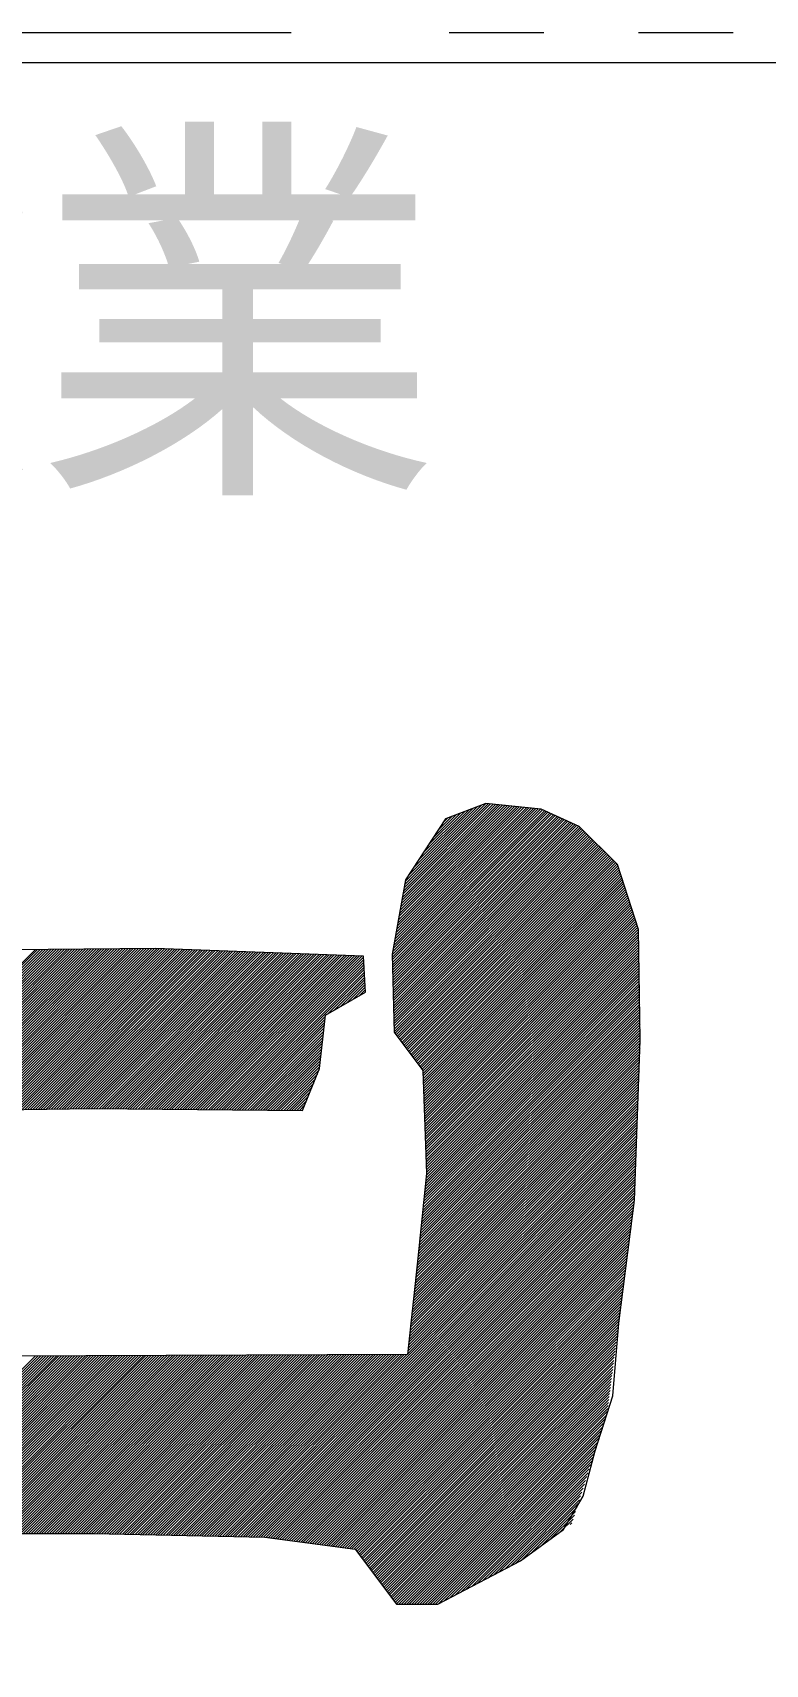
# Model space of a CAD drawing. Units: millimetres at full size. Extents: x -22551 to 92397, y -19340 to 14894.
# Drawn here: x 79403 to 79728, y -18959 to -18235 of the extents above; entities that cross this region are included whole.
import ezdxf
from ezdxf.enums import TextEntityAlignment as Align

# ---------------------------------------------------------------- set-up
doc = ezdxf.new("R2010")
doc.units = ezdxf.units.MM
doc.header["$LTSCALE"] = 70
doc.linetypes.add('DOUBLE_CHAIN1', pattern=[8.8, 5, -1, 0.6, -0.6, 0.6, -1])
doc.layers.add('2-0_通芯', color=7, linetype='Continuous', lineweight=15)
doc.layers.add('8-0_9-1', color=7, linetype='Continuous', lineweight=15)
doc.styles.add('ＭＳ 明朝', font='')
doc.styles.get('ＭＳ 明朝').set_extended_font_data('MS Mincho')

msp = doc.modelspace()

# ---------------------------------------------------------------- linework, layer by layer
at = {"layer": '2-0_通芯', "linetype": 'DOUBLE_CHAIN1'}
msp.add_line((75471.52, -18235.23), (92121.52, -18235.23), dxfattribs=at)
at = {"layer": '8-0_9-1'}
for p, q in [((44756.56, -18248.46), (92312.86, -18248.46)), ((79562.98, -18640.27), (79623.88, -18579.37)), ((79563.24, -18638.85), (79622.83, -18579.26)), ((79563.49, -18637.43), (79621.77, -18579.15)), ((79563.75, -18636.01), (79620.72, -18579.04)), ((79564, -18634.59), (79619.66, -18578.93)), ((79564.26, -18633.17), (79618.61, -18578.82)), ((79564.51, -18631.75), (79617.55, -18578.71)), ((79564.76, -18630.33), (79616.5, -18578.6)), ((79565.02, -18628.91), (79615.44, -18578.49)), ((79565.27, -18627.5), (79614.39, -18578.38)), ((79565.53, -18626.08), (79613.33, -18578.27)), ((79565.78, -18624.66), (79612.28, -18578.16)), ((79566.04, -18623.24), (79611.22, -18578.05)), ((79566.29, -18621.82), (79610.17, -18577.95)), ((79566.55, -18620.4), (79609.11, -18577.84)), ((79566.8, -18618.98), (79608.06, -18577.73)), ((79567.06, -18617.56), (79607, -18577.62)), ((79567.31, -18616.14), (79605.95, -18577.51)), ((79567.57, -18614.73), (79604.89, -18577.4)), ((79567.82, -18613.31), (79603.84, -18577.29)), ((79568.08, -18611.89), (79602.02, -18577.94)), ((79569.25, -18609.55), (79600.14, -18578.66)), ((79562.29, -18644.44), (79627.05, -18579.69)), ((79562.32, -18645.58), (79628.1, -18579.8)), ((79562.35, -18646.72), (79628.95, -18580.12)), ((79562.38, -18647.85), (79629.75, -18580.48)), ((79562.41, -18648.99), (79630.56, -18580.84)), ((79562.43, -18650.13), (79631.36, -18581.2)), ((79562.46, -18651.26), (79632.16, -18581.56)), ((79562.47, -18643.1), (79625.99, -18579.58)), ((79562.49, -18652.4), (79632.97, -18581.92)), ((79562.52, -18653.54), (79633.77, -18582.28)), ((79562.54, -18654.67), (79634.57, -18582.65)), ((79562.57, -18655.81), (79635.37, -18583.01)), ((79562.6, -18656.95), (79636.18, -18583.37)), ((79562.63, -18658.08), (79636.98, -18583.73)), ((79562.66, -18659.22), (79637.78, -18584.09)), ((79562.68, -18660.35), (79638.59, -18584.45)), ((79562.71, -18661.49), (79639.39, -18584.81)), ((79562.73, -18641.68), (79624.94, -18579.47)), ((79562.74, -18662.63), (79640.19, -18585.18)), ((79562.77, -18663.76), (79640.99, -18585.54)), ((79562.79, -18664.9), (79641.8, -18585.9)), ((79562.82, -18666.04), (79642.6, -18586.26)), ((79562.85, -18667.17), (79643.4, -18586.62)), ((79571.47, -18606.16), (79598.26, -18579.38)), ((79573.69, -18602.78), (79596.38, -18580.09)), ((79575.92, -18599.39), (79594.5, -18580.81)), ((79578.14, -18596), (79592.62, -18581.52)), ((79580.36, -18592.62), (79590.74, -18582.24)), ((79582.58, -18589.23), (79588.86, -18582.96)), ((79584.81, -18585.84), (79586.98, -18583.67)), ((79562.88, -18668.31), (79644.21, -18586.98)), ((79562.9, -18669.45), (79645.01, -18587.34)), ((79562.93, -18670.58), (79645.65, -18587.87)), ((79562.96, -18671.72), (79646.23, -18588.45)), ((79562.99, -18672.86), (79646.81, -18589.03)), ((79563.02, -18673.99), (79647.39, -18589.61)), ((79563.04, -18675.13), (79647.98, -18590.2)), ((79563.07, -18676.27), (79648.56, -18590.78)), ((79563.1, -18677.4), (79649.14, -18591.36)), ((79563.13, -18678.54), (79649.72, -18591.94)), ((79563.5, -18679.32), (79650.31, -18592.52)), ((79564, -18679.99), (79650.89, -18593.11)), ((79564.5, -18680.66), (79651.47, -18593.69)), ((79565, -18681.32), (79652.05, -18594.27)), ((79565.5, -18681.99), (79652.63, -18594.85)), ((79566, -18682.65), (79653.22, -18595.43)), ((79566.5, -18683.32), (79653.8, -18596.02)), ((79567, -18683.98), (79654.38, -18596.6)), ((79567.5, -18684.65), (79654.96, -18597.18)), ((79567.99, -18685.31), (79655.54, -18597.76)), ((79568.49, -18685.98), (79656.13, -18598.35)), ((79568.99, -18686.64), (79656.71, -18598.93)), ((79569.49, -18687.31), (79657.29, -18599.51)), ((79569.99, -18687.97), (79657.87, -18600.09)), ((79570.49, -18688.64), (79658.45, -18600.67)), ((79570.99, -18689.3), (79659.04, -18601.26)), ((79571.49, -18689.97), (79659.62, -18601.84)), ((79571.99, -18690.63), (79660.2, -18602.42)), ((79572.49, -18691.3), (79660.78, -18603)), ((79572.98, -18691.96), (79661.36, -18603.58)), ((79573.48, -18692.63), (79661.95, -18604.17)), ((79573.98, -18693.3), (79662.33, -18604.95)), ((79574.48, -18693.96), (79662.62, -18605.82)), ((79574.98, -18694.63), (79662.9, -18606.7)), ((79575.48, -18695.29), (79663.19, -18607.58)), ((79575.84, -18696.09), (79663.47, -18608.46)), ((79575.88, -18697.22), (79663.75, -18609.34)), ((79575.92, -18698.34), (79664.04, -18610.22)), ((79575.96, -18699.46), (79664.32, -18611.1)), ((79576.01, -18700.58), (79664.61, -18611.98)), ((79576.05, -18701.71), (79664.89, -18612.86)), ((79576.09, -18702.83), (79665.18, -18613.74)), ((79576.13, -18703.95), (79665.46, -18614.62)), ((79576.17, -18705.07), (79665.75, -18615.5)), ((79576.21, -18706.2), (79666.03, -18616.38)), ((79576.26, -18707.32), (79666.32, -18617.26)), ((79576.3, -18708.44), (79666.6, -18618.14)), ((79576.34, -18709.57), (79666.88, -18619.02)), ((79576.38, -18710.69), (79667.17, -18619.9)), ((79576.42, -18711.81), (79667.45, -18620.78)), ((79576.46, -18712.93), (79667.74, -18621.66)), ((79576.5, -18714.06), (79668.02, -18622.54)), ((79576.55, -18715.18), (79668.31, -18623.42)), ((79576.59, -18716.3), (79668.59, -18624.3)), ((79576.63, -18717.42), (79668.88, -18625.18)), ((79576.67, -18718.55), (79669.16, -18626.06)), ((79576.71, -18719.67), (79669.45, -18626.93)), ((79576.75, -18720.79), (79669.73, -18627.81)), ((79576.8, -18721.91), (79670.02, -18628.69)), ((79576.84, -18723.04), (79670.3, -18629.57)), ((79576.88, -18724.16), (79670.58, -18630.45)), ((79576.92, -18725.28), (79670.87, -18631.33)), ((79576.96, -18726.4), (79671.15, -18632.21)), ((79577, -18727.53), (79671.44, -18633.09)), ((79577.05, -18728.65), (79671.47, -18634.22)), ((79577.09, -18729.77), (79671.49, -18635.37)), ((79577.13, -18730.89), (79671.51, -18636.51)), ((79262.35, -18816.33), (79436.87, -18641.81)), ((79262.37, -18815.15), (79435.69, -18641.83)), ((79262.39, -18813.97), (79434.51, -18641.84)), ((79262.4, -18812.78), (79433.34, -18641.85)), ((79262.42, -18811.6), (79432.16, -18641.86)), ((79262.44, -18810.42), (79430.98, -18641.88)), ((79262.46, -18809.24), (79429.81, -18641.89)), ((79262.48, -18808.05), (79428.63, -18641.9)), ((79262.49, -18806.87), (79427.45, -18641.91)), ((79262.51, -18805.69), (79426.28, -18641.93)), ((79262.53, -18804.51), (79425.1, -18641.94)), ((79262.55, -18803.32), (79423.92, -18641.95)), ((79262.57, -18802.14), (79422.74, -18641.96)), ((79262.58, -18800.96), (79421.57, -18641.98)), ((79262.6, -18799.78), (79420.39, -18641.99)), ((79262.62, -18798.6), (79419.21, -18642)), ((79262.64, -18797.41), (79418.04, -18642.01)), ((79262.66, -18796.23), (79416.86, -18642.03)), ((79262.68, -18795.05), (79415.68, -18642.04)), ((79262.69, -18793.87), (79414.51, -18642.05)), ((79262.71, -18792.68), (79413.33, -18642.06)), ((79262.73, -18791.5), (79412.15, -18642.08)), ((79262.75, -18790.32), (79410.98, -18642.09)), ((79262.77, -18789.14), (79409.8, -18642.1)), ((79262.78, -18787.96), (79408.62, -18642.11)), ((79262.8, -18786.77), (79407.45, -18642.13)), ((79262.82, -18785.59), (79406.27, -18642.14)), ((79262.84, -18784.41), (79405.09, -18642.15)), ((79262.86, -18783.23), (79403.92, -18642.16)), ((79360.5, -18719.35), (79438.04, -18641.8)), ((79364.77, -18716.24), (79439.22, -18641.79)), ((79368.65, -18713.52), (79440.4, -18641.78)), ((79369.83, -18713.51), (79441.57, -18641.76)), ((79371.01, -18713.49), (79442.75, -18641.75)), ((79372.19, -18713.47), (79443.93, -18641.74)), ((79373.37, -18713.46), (79445.1, -18641.73)), ((79374.55, -18713.44), (79446.28, -18641.71)), ((79375.73, -18713.43), (79447.46, -18641.7)), ((79376.91, -18713.41), (79448.63, -18641.69)), ((79378.09, -18713.39), (79449.81, -18641.68)), ((79379.27, -18713.38), (79450.99, -18641.66)), ((79380.45, -18713.36), (79452.16, -18641.65)), ((79381.63, -18713.34), (79453.34, -18641.64)), ((79382.81, -18713.33), (79454.52, -18641.63)), ((79384, -18713.31), (79455.69, -18641.61)), ((79385.18, -18713.29), (79456.87, -18641.6)), ((79386.36, -18713.28), (79458.01, -18641.62)), ((79387.54, -18713.26), (79459.14, -18641.66)), ((79388.72, -18713.25), (79460.26, -18641.7)), ((79389.9, -18713.23), (79461.38, -18641.74)), ((79391.08, -18713.21), (79462.51, -18641.79)), ((79392.26, -18713.2), (79463.63, -18641.83)), ((79393.44, -18713.18), (79464.75, -18641.87)), ((79394.62, -18713.16), (79465.88, -18641.91)), ((79395.8, -18713.15), (79467, -18641.95)), ((79396.98, -18713.13), (79468.12, -18641.99)), ((79398.16, -18713.11), (79469.24, -18642.03)), ((79399.34, -18713.1), (79470.37, -18642.07)), ((79400.52, -18713.08), (79471.49, -18642.11)), ((79401.7, -18713.06), (79472.61, -18642.16)), ((79402.88, -18713.05), (79473.74, -18642.2)), ((79404.07, -18713.03), (79474.86, -18642.24)), ((79405.25, -18713.02), (79475.98, -18642.28)), ((79406.43, -18713), (79477.1, -18642.32)), ((79407.61, -18712.98), (79478.23, -18642.36)), ((79408.79, -18712.97), (79479.35, -18642.4)), ((79409.97, -18712.95), (79480.47, -18642.44)), ((79411.15, -18712.93), (79481.6, -18642.49)), ((79412.33, -18712.92), (79482.72, -18642.53)), ((79413.51, -18712.9), (79483.84, -18642.57)), ((79414.69, -18712.88), (79484.97, -18642.61)), ((79415.87, -18712.87), (79486.09, -18642.65)), ((79417.05, -18712.85), (79487.21, -18642.69)), ((79418.23, -18712.84), (79488.33, -18642.73)), ((79419.41, -18712.82), (79489.46, -18642.77)), ((79420.59, -18712.8), (79490.58, -18642.82)), ((79421.77, -18712.79), (79491.7, -18642.86)), ((79422.95, -18712.77), (79492.83, -18642.9)), ((79424.13, -18712.75), (79493.95, -18642.94)), ((79425.32, -18712.74), (79495.07, -18642.98)), ((79426.5, -18712.72), (79496.2, -18643.02)), ((79427.68, -18712.7), (79497.32, -18643.06)), ((79428.86, -18712.69), (79498.44, -18643.1)), ((79430.02, -18712.69), (79499.56, -18643.15)), ((79431.18, -18712.7), (79500.69, -18643.19)), ((79432.33, -18712.71), (79501.81, -18643.23)), ((79433.49, -18712.72), (79502.93, -18643.27)), ((79434.64, -18712.73), (79504.06, -18643.31)), ((79435.79, -18712.74), (79505.18, -18643.35)), ((79436.95, -18712.75), (79506.3, -18643.39)), ((79438.1, -18712.76), (79507.42, -18643.43)), ((79439.25, -18712.77), (79508.55, -18643.48)), ((79440.41, -18712.78), (79509.67, -18643.52)), ((79441.56, -18712.79), (79510.79, -18643.56)), ((79442.71, -18712.8), (79511.92, -18643.6)), ((79443.87, -18712.81), (79513.04, -18643.64)), ((79445.02, -18712.82), (79514.16, -18643.68)), ((79446.18, -18712.83), (79515.29, -18643.72)), ((79447.33, -18712.84), (79516.41, -18643.76)), ((79448.48, -18712.85), (79517.53, -18643.8)), ((79449.64, -18712.86), (79518.65, -18643.85)), ((79450.79, -18712.87), (79519.78, -18643.89)), ((79451.94, -18712.88), (79520.9, -18643.93)), ((79453.1, -18712.89), (79522.02, -18643.97)), ((79454.25, -18712.91), (79523.15, -18644.01)), ((79455.41, -18712.92), (79524.27, -18644.05)), ((79456.56, -18712.93), (79525.39, -18644.09)), ((79457.71, -18712.94), (79526.52, -18644.13)), ((79458.87, -18712.95), (79527.64, -18644.18)), ((79460.02, -18712.96), (79528.76, -18644.22)), ((79461.17, -18712.97), (79529.88, -18644.26)), ((79462.33, -18712.98), (79531.01, -18644.3)), ((79463.48, -18712.99), (79532.13, -18644.34)), ((79464.63, -18713), (79533.25, -18644.38)), ((79465.79, -18713.01), (79534.38, -18644.42)), ((79466.94, -18713.02), (79535.5, -18644.46)), ((79468.1, -18713.03), (79536.62, -18644.51)), ((79577.17, -18732.02), (79671.53, -18637.66)), ((79577.21, -18733.14), (79671.55, -18638.8)), ((79577.25, -18734.26), (79671.57, -18639.95)), ((79577.29, -18735.38), (79671.59, -18641.09)), ((79577.34, -18736.51), (79671.61, -18642.24)), ((79577.38, -18737.63), (79671.63, -18643.38)), ((79577.42, -18738.75), (79671.65, -18644.52)), ((79469.25, -18713.04), (79537.75, -18644.55)), ((79470.4, -18713.05), (79538.87, -18644.59)), ((79471.56, -18713.06), (79539.99, -18644.63)), ((79472.71, -18713.07), (79541.11, -18644.67)), ((79473.86, -18713.08), (79542.24, -18644.71)), ((79475.02, -18713.09), (79543.36, -18644.75)), ((79476.17, -18713.11), (79544.48, -18644.79)), ((79477.33, -18713.12), (79545.61, -18644.83)), ((79478.48, -18713.13), (79546.73, -18644.88)), ((79479.63, -18713.14), (79547.85, -18644.92)), ((79480.79, -18713.15), (79548.97, -18644.96)), ((79481.94, -18713.16), (79549.62, -18645.48)), ((79483.09, -18713.17), (79549.68, -18646.58)), ((79484.25, -18713.18), (79549.74, -18647.69)), ((79485.4, -18713.19), (79549.79, -18648.8)), ((79486.55, -18713.2), (79549.85, -18649.9)), ((79487.71, -18713.21), (79549.91, -18651.01)), ((79577.03, -18746.12), (79671.77, -18651.39)), ((79577.17, -18744.82), (79671.75, -18650.25)), ((79577.3, -18743.53), (79671.73, -18649.1)), ((79577.44, -18742.23), (79671.71, -18647.96)), ((79577.46, -18739.88), (79671.67, -18645.67)), ((79577.5, -18741), (79671.69, -18646.81)), ((79488.86, -18713.22), (79549.97, -18652.11)), ((79490.02, -18713.23), (79550.03, -18653.22)), ((79533.9, -18670.51), (79550.09, -18654.33)), ((79536.62, -18668.96), (79550.14, -18655.43)), ((79539.33, -18667.41), (79550.2, -18656.54)), ((79542.05, -18665.85), (79550.26, -18657.64)), ((79544.77, -18664.3), (79550.32, -18658.75)), ((79576.22, -18753.92), (79671.88, -18658.26)), ((79576.36, -18752.62), (79671.87, -18657.11)), ((79576.49, -18751.32), (79671.85, -18655.97)), ((79576.63, -18750.02), (79671.83, -18654.82)), ((79576.76, -18748.72), (79671.81, -18653.68)), ((79576.9, -18747.42), (79671.79, -18652.54)), ((79547.48, -18662.75), (79550.38, -18659.86)), ((79550.2, -18661.2), (79550.44, -18660.96)), ((79575.41, -18761.72), (79672, -18665.12)), ((79575.54, -18760.42), (79671.98, -18663.98)), ((79575.68, -18759.12), (79671.96, -18662.84)), ((79575.81, -18757.82), (79671.94, -18661.69)), ((79575.95, -18756.52), (79671.92, -18660.55)), ((79576.09, -18755.22), (79671.9, -18659.4)), ((79491.17, -18713.24), (79532.61, -18671.81)), ((79492.32, -18713.25), (79532.47, -18673.11)), ((79574.46, -18770.82), (79672.14, -18673.14)), ((79574.6, -18769.52), (79672.12, -18671.99)), ((79574.73, -18768.22), (79672.1, -18670.85)), ((79574.87, -18766.92), (79672.08, -18669.7)), ((79575, -18765.62), (79672.06, -18668.56)), ((79575.14, -18764.32), (79672.04, -18667.41)), ((79575.27, -18763.02), (79672.02, -18666.27)), ((79493.48, -18713.26), (79532.33, -18674.41)), ((79494.63, -18713.27), (79532.19, -18675.72)), ((79495.78, -18713.28), (79532.05, -18677.02)), ((79496.94, -18713.29), (79531.91, -18678.32)), ((79498.09, -18713.3), (79531.77, -18679.63)), ((79573.65, -18778.61), (79672.26, -18680)), ((79573.78, -18777.31), (79672.24, -18678.86)), ((79573.92, -18776.01), (79672.22, -18677.71)), ((79574.05, -18774.71), (79672.2, -18676.57)), ((79574.19, -18773.42), (79672.18, -18675.42)), ((79574.33, -18772.12), (79672.16, -18674.28)), ((79499.25, -18713.31), (79531.63, -18680.93)), ((79500.4, -18713.32), (79531.49, -18682.24)), ((79501.55, -18713.34), (79531.35, -18683.54)), ((79502.71, -18713.35), (79531.21, -18684.84)), ((79503.86, -18713.36), (79531.07, -18686.15)), ((79505.01, -18713.37), (79530.93, -18687.45)), ((79572.83, -18786.42), (79672.12, -18687.12)), ((79572.96, -18785.12), (79672.17, -18685.92)), ((79573.1, -18783.82), (79672.21, -18684.71)), ((79573.24, -18782.51), (79672.25, -18683.5)), ((79573.38, -18781.21), (79672.3, -18682.3)), ((79573.51, -18779.91), (79672.28, -18681.15)), ((79506.17, -18713.38), (79530.79, -18688.76)), ((79507.32, -18713.39), (79530.65, -18690.06)), ((79508.48, -18713.4), (79530.51, -18691.36)), ((79509.63, -18713.41), (79530.37, -18692.67)), ((79510.78, -18713.42), (79530.23, -18693.97)), ((79571.99, -18794.24), (79671.86, -18694.37)), ((79572.13, -18792.94), (79671.91, -18693.16)), ((79572.27, -18791.63), (79671.95, -18691.95)), ((79572.41, -18790.33), (79671.99, -18690.75)), ((79572.55, -18789.03), (79672.04, -18689.54)), ((79572.69, -18787.72), (79672.08, -18688.33)), ((79511.94, -18713.43), (79529.9, -18695.46)), ((79513.09, -18713.44), (79529.1, -18697.43)), ((79514.24, -18713.45), (79528.29, -18699.4)), ((79515.4, -18713.46), (79527.49, -18701.37)), ((79571.16, -18802.05), (79671.61, -18701.61)), ((79571.3, -18800.75), (79671.65, -18700.4)), ((79571.44, -18799.45), (79671.69, -18699.2)), ((79571.58, -18798.15), (79671.73, -18697.99)), ((79571.72, -18796.84), (79671.78, -18696.78)), ((79571.86, -18795.54), (79671.82, -18695.58)), ((79516.55, -18713.47), (79526.68, -18703.34)), ((79517.7, -18713.48), (79525.87, -18705.31)), ((79518.86, -18713.49), (79525.07, -18707.28)), ((79520.01, -18713.5), (79524.26, -18709.25)), ((79570.33, -18809.87), (79671.35, -18708.86)), ((79570.47, -18808.57), (79671.39, -18707.65)), ((79570.61, -18807.27), (79671.43, -18706.44)), ((79570.75, -18805.96), (79671.48, -18705.23)), ((79570.89, -18804.66), (79671.52, -18704.03)), ((79571.02, -18803.36), (79671.56, -18702.82)), ((79521.17, -18713.51), (79523.46, -18711.22)), ((79522.32, -18713.52), (79522.65, -18713.19)), ((79569.5, -18817.69), (79671.09, -18716.1)), ((79569.64, -18816.39), (79671.13, -18714.89)), ((79569.78, -18815.08), (79671.17, -18713.68)), ((79569.92, -18813.78), (79671.22, -18712.48)), ((79570.05, -18812.48), (79671.26, -18711.27)), ((79570.19, -18811.17), (79671.3, -18710.06)), ((79489.31, -18902.53), (79670.92, -18720.93)), ((79490.45, -18902.56), (79670.87, -18722.14)), ((79491.59, -18902.58), (79670.83, -18723.34)), ((79569.08, -18821.6), (79670.96, -18719.72)), ((79569.22, -18820.29), (79671, -18718.51)), ((79569.36, -18818.99), (79671.04, -18717.31)), ((79492.73, -18902.61), (79670.79, -18724.55)), ((79493.87, -18902.63), (79670.74, -18725.76)), ((79495, -18902.66), (79670.7, -18726.97)), ((79496.14, -18902.69), (79670.66, -18728.17)), ((79497.28, -18902.71), (79670.61, -18729.38)), ((79498.42, -18902.74), (79670.57, -18730.59)), ((79499.56, -18902.77), (79670.53, -18731.79)), ((79500.69, -18902.79), (79670.48, -18733)), ((79501.83, -18902.82), (79670.44, -18734.21)), ((79502.97, -18902.84), (79670.4, -18735.42)), ((79504.11, -18902.87), (79670.35, -18736.62)), ((79505.25, -18902.9), (79670.31, -18737.83)), ((79506.32, -18902.98), (79670.27, -18739.04)), ((79507.35, -18903.12), (79670.23, -18740.25)), ((79508.38, -18903.25), (79670.18, -18741.45)), ((79509.41, -18903.39), (79670.14, -18742.66)), ((79510.44, -18903.52), (79670.1, -18743.87)), ((79511.47, -18903.65), (79670.05, -18745.07)), ((79512.5, -18903.79), (79670.01, -18746.28)), ((79513.53, -18903.92), (79669.97, -18747.49)), ((79514.56, -18904.06), (79669.92, -18748.7)), ((79515.59, -18904.19), (79669.88, -18749.9)), ((79516.62, -18904.33), (79669.84, -18751.11)), ((79517.65, -18904.46), (79669.79, -18752.32)), ((79518.68, -18904.59), (79669.73, -18753.55)), ((79519.71, -18904.73), (79669.55, -18754.89)), ((79520.74, -18904.86), (79669.38, -18756.22)), ((79521.77, -18905), (79669.21, -18757.56)), ((79522.8, -18905.13), (79669.04, -18758.9)), ((79523.83, -18905.27), (79668.87, -18760.23)), ((79524.86, -18905.4), (79668.69, -18761.57)), ((79525.89, -18905.54), (79668.52, -18762.9)), ((79526.92, -18905.67), (79668.35, -18764.24)), ((79527.95, -18905.8), (79668.18, -18765.58)), ((79528.98, -18905.94), (79668.01, -18766.91)), ((79530.01, -18906.07), (79667.83, -18768.25)), ((79531.04, -18906.21), (79667.66, -18769.59)), ((79532.07, -18906.34), (79667.49, -18770.92)), ((79533.1, -18906.48), (79667.32, -18772.26)), ((79534.13, -18906.61), (79667.14, -18773.6)), ((79535.16, -18906.74), (79666.97, -18774.93)), ((79536.19, -18906.88), (79666.8, -18776.27)), ((79537.22, -18907.01), (79666.63, -18777.6)), ((79538.25, -18907.15), (79666.46, -18778.94)), ((79539.28, -18907.28), (79666.28, -18780.28)), ((79540.31, -18907.42), (79666.11, -18781.61)), ((79541.34, -18907.55), (79665.94, -18782.95)), ((79542.37, -18907.69), (79665.77, -18784.29)), ((79543.4, -18907.82), (79665.59, -18785.62)), ((79544.43, -18907.95), (79665.42, -18786.96)), ((79545.46, -18908.09), (79665.25, -18788.3)), ((79546.17, -18908.54), (79665.08, -18789.63)), ((79546.67, -18909.21), (79664.91, -18790.97)), ((79547.17, -18909.87), (79664.73, -18792.3)), ((79547.66, -18910.54), (79664.56, -18793.64)), ((79548.16, -18911.2), (79664.39, -18794.98)), ((79548.66, -18911.87), (79664.22, -18796.31)), ((79549.16, -18912.53), (79664.05, -18797.65)), ((79549.66, -18913.2), (79663.87, -18798.99)), ((79550.16, -18913.86), (79663.7, -18800.32)), ((79550.66, -18914.53), (79663.53, -18801.66)), ((79551.16, -18915.19), (79663.36, -18802.99)), ((79551.66, -18915.86), (79663.18, -18804.33)), ((79552.16, -18916.53), (79663.01, -18805.67)), ((79552.65, -18917.19), (79662.84, -18807)), ((79553.15, -18917.86), (79662.67, -18808.34)), ((79553.65, -18918.52), (79662.5, -18809.68)), ((79554.15, -18919.19), (79662.32, -18811.01)), ((79554.65, -18919.85), (79662.15, -18812.35)), ((79555.15, -18920.52), (79661.98, -18813.69)), ((79555.65, -18921.18), (79661.81, -18815.02)), ((79556.15, -18921.85), (79661.64, -18816.36)), ((79556.65, -18922.51), (79661.46, -18817.69)), ((79263.74, -19002.37), (79443.77, -18822.34)), ((79263.78, -19001.17), (79442.6, -18822.34)), ((79263.82, -18999.97), (79441.44, -18822.35)), ((79263.85, -18998.77), (79440.27, -18822.35)), ((79263.89, -18997.56), (79439.1, -18822.36)), ((79263.93, -18996.36), (79437.93, -18822.36)), ((79263.97, -18995.16), (79436.76, -18822.37)), ((79264.01, -18993.96), (79435.59, -18822.37)), ((79264.05, -18992.75), (79434.42, -18822.38)), ((79264.08, -18991.55), (79433.25, -18822.38)), ((79264.12, -18990.35), (79432.09, -18822.39)), ((79264.16, -18989.15), (79430.92, -18822.39)), ((79264.2, -18987.94), (79429.75, -18822.4)), ((79264.24, -18986.74), (79428.58, -18822.4)), ((79264.27, -18985.54), (79427.41, -18822.4)), ((79264.31, -18984.34), (79426.24, -18822.41)), ((79264.35, -18983.14), (79425.07, -18822.41)), ((79264.39, -18981.93), (79423.9, -18822.42)), ((79264.43, -18980.73), (79422.73, -18822.42)), ((79264.46, -18979.53), (79421.57, -18822.43)), ((79264.5, -18978.33), (79420.4, -18822.43)), ((79264.54, -18977.12), (79419.23, -18822.44)), ((79264.58, -18975.92), (79418.06, -18822.44)), ((79264.62, -18974.72), (79416.89, -18822.45)), ((79264.66, -18973.52), (79415.72, -18822.45)), ((79264.69, -18972.31), (79414.55, -18822.45)), ((79264.73, -18971.11), (79413.38, -18822.46)), ((79264.77, -18969.91), (79412.22, -18822.46)), ((79264.81, -18968.71), (79411.05, -18822.47)), ((79264.85, -18967.5), (79409.88, -18822.47)), ((79264.88, -18966.3), (79408.71, -18822.48)), ((79264.92, -18965.1), (79407.54, -18822.48)), ((79264.96, -18963.9), (79406.37, -18822.49)), ((79265, -18962.7), (79405.2, -18822.49)), ((79265.04, -18961.49), (79404.03, -18822.5)), ((79366.11, -18901.16), (79444.94, -18822.33)), ((79367.28, -18901.16), (79446.11, -18822.33)), ((79368.44, -18901.16), (79447.28, -18822.33)), ((79369.61, -18901.16), (79448.45, -18822.32)), ((79370.77, -18901.16), (79449.62, -18822.32)), ((79371.93, -18901.16), (79450.79, -18822.31)), ((79373.1, -18901.16), (79451.95, -18822.31)), ((79374.26, -18901.16), (79453.12, -18822.3)), ((79375.43, -18901.16), (79454.29, -18822.3)), ((79376.59, -18901.16), (79455.46, -18822.29)), ((79377.75, -18901.16), (79456.63, -18822.29)), ((79378.92, -18901.16), (79457.8, -18822.28)), ((79380.08, -18901.16), (79458.97, -18822.28)), ((79381.25, -18901.16), (79460.14, -18822.27)), ((79382.41, -18901.16), (79461.31, -18822.27)), ((79383.58, -18901.16), (79462.47, -18822.27)), ((79384.74, -18901.16), (79463.64, -18822.26)), ((79385.9, -18901.16), (79464.81, -18822.26)), ((79387.07, -18901.16), (79465.98, -18822.25)), ((79388.23, -18901.16), (79467.15, -18822.25)), ((79389.4, -18901.16), (79468.32, -18822.24)), ((79390.56, -18901.16), (79469.49, -18822.24)), ((79391.72, -18901.16), (79470.66, -18822.23)), ((79392.89, -18901.16), (79471.82, -18822.23)), ((79394.05, -18901.16), (79472.99, -18822.22)), ((79395.22, -18901.16), (79474.16, -18822.22)), ((79396.38, -18901.16), (79475.33, -18822.21)), ((79397.55, -18901.16), (79476.5, -18822.21)), ((79398.71, -18901.16), (79477.67, -18822.21)), ((79399.87, -18901.16), (79478.84, -18822.2)), ((79401.04, -18901.16), (79480.01, -18822.2)), ((79402.2, -18901.16), (79481.17, -18822.19)), ((79403.37, -18901.16), (79482.34, -18822.19)), ((79404.53, -18901.16), (79483.51, -18822.18)), ((79405.69, -18901.16), (79484.68, -18822.18)), ((79406.86, -18901.16), (79485.85, -18822.17)), ((79408.02, -18901.16), (79487.02, -18822.17)), ((79409.19, -18901.16), (79488.19, -18822.16)), ((79410.35, -18901.16), (79489.36, -18822.16)), ((79411.52, -18901.16), (79490.53, -18822.15)), ((79412.68, -18901.16), (79491.69, -18822.15)), ((79413.84, -18901.16), (79492.86, -18822.15)), ((79415.01, -18901.16), (79494.03, -18822.14)), ((79416.17, -18901.16), (79495.2, -18822.14)), ((79417.34, -18901.16), (79496.37, -18822.13)), ((79418.5, -18901.16), (79497.54, -18822.13)), ((79419.66, -18901.16), (79498.71, -18822.12)), ((79420.83, -18901.16), (79499.88, -18822.12)), ((79421.99, -18901.16), (79501.04, -18822.11)), ((79423.16, -18901.16), (79502.21, -18822.11)), ((79424.32, -18901.16), (79503.38, -18822.1)), ((79425.49, -18901.16), (79504.55, -18822.1)), ((79426.65, -18901.16), (79505.72, -18822.09)), ((79427.81, -18901.16), (79506.89, -18822.09)), ((79428.98, -18901.16), (79508.06, -18822.09)), ((79430.14, -18901.17), (79509.23, -18822.08)), ((79431.27, -18901.2), (79510.39, -18822.08)), ((79432.41, -18901.22), (79511.56, -18822.07)), ((79433.55, -18901.25), (79512.73, -18822.07)), ((79434.69, -18901.27), (79513.9, -18822.06)), ((79435.83, -18901.3), (79515.07, -18822.06)), ((79436.96, -18901.33), (79516.24, -18822.05)), ((79438.1, -18901.35), (79517.41, -18822.05)), ((79439.24, -18901.38), (79518.58, -18822.04)), ((79440.38, -18901.41), (79519.75, -18822.04)), ((79441.52, -18901.43), (79520.91, -18822.03)), ((79442.65, -18901.46), (79522.08, -18822.03)), ((79443.79, -18901.48), (79523.25, -18822.03)), ((79444.93, -18901.51), (79524.42, -18822.02)), ((79446.07, -18901.54), (79525.59, -18822.02)), ((79447.21, -18901.56), (79526.76, -18822.01)), ((79448.35, -18901.59), (79527.93, -18822.01)), ((79449.48, -18901.61), (79529.1, -18822)), ((79450.62, -18901.64), (79530.26, -18822)), ((79451.76, -18901.67), (79531.43, -18821.99)), ((79452.9, -18901.69), (79532.6, -18821.99)), ((79454.03, -18901.72), (79533.77, -18821.98)), ((79455.17, -18901.75), (79534.94, -18821.98)), ((79456.31, -18901.77), (79536.11, -18821.97)), ((79457.45, -18901.8), (79537.28, -18821.97)), ((79458.59, -18901.82), (79538.45, -18821.97)), ((79459.72, -18901.85), (79539.61, -18821.96)), ((79460.86, -18901.88), (79540.78, -18821.96)), ((79462, -18901.9), (79541.95, -18821.95)), ((79463.14, -18901.93), (79543.12, -18821.95)), ((79464.28, -18901.96), (79544.29, -18821.94)), ((79465.42, -18901.98), (79545.46, -18821.94)), ((79466.55, -18902.01), (79546.63, -18821.93)), ((79467.69, -18902.03), (79547.8, -18821.93)), ((79468.83, -18902.06), (79548.97, -18821.92)), ((79469.97, -18902.09), (79550.13, -18821.92)), ((79471.11, -18902.11), (79551.3, -18821.91)), ((79472.24, -18902.14), (79552.47, -18821.91)), ((79473.38, -18902.16), (79553.64, -18821.91)), ((79474.52, -18902.19), (79554.81, -18821.9)), ((79475.66, -18902.22), (79555.98, -18821.9)), ((79476.8, -18902.24), (79557.15, -18821.89)), ((79477.93, -18902.27), (79558.32, -18821.89)), ((79479.07, -18902.3), (79559.48, -18821.88)), ((79480.21, -18902.32), (79560.65, -18821.88)), ((79481.35, -18902.35), (79561.82, -18821.87)), ((79482.49, -18902.37), (79562.99, -18821.87)), ((79483.62, -18902.4), (79564.16, -18821.86)), ((79484.76, -18902.43), (79565.33, -18821.86)), ((79485.9, -18902.45), (79566.5, -18821.85)), ((79487.04, -18902.48), (79567.67, -18821.85)), ((79488.18, -18902.5), (79568.83, -18821.84)), ((79557.14, -18923.18), (79661.29, -18819.03)), ((79557.64, -18923.84), (79661.12, -18820.37)), ((79558.14, -18924.51), (79660.95, -18821.7)), ((79558.64, -18925.17), (79660.77, -18823.04)), ((79559.14, -18925.84), (79660.6, -18824.38)), ((79559.64, -18926.5), (79660.43, -18825.71)), ((79560.14, -18927.17), (79660.26, -18827.05)), ((79560.64, -18927.83), (79660.09, -18828.39)), ((79561.14, -18928.5), (79659.91, -18829.72)), ((79561.63, -18929.16), (79659.74, -18831.06)), ((79562.13, -18929.83), (79659.57, -18832.39)), ((79562.63, -18930.5), (79659.4, -18833.73)), ((79563.13, -18931.16), (79659.23, -18835.07)), ((79563.63, -18931.83), (79659.05, -18836.4)), ((79564.13, -18932.49), (79658.88, -18837.74)), ((79565.22, -18932.56), (79658.71, -18839.08)), ((79566.39, -18932.56), (79658.54, -18840.41)), ((79567.55, -18932.56), (79658.36, -18841.75)), ((79568.72, -18932.56), (79658.19, -18843.09)), ((79569.88, -18932.56), (79658.02, -18844.42)), ((79571.04, -18932.56), (79657.85, -18845.76)), ((79572.21, -18932.56), (79657.68, -18847.09)), ((79573.37, -18932.56), (79657.41, -18848.52)), ((79574.54, -18932.56), (79656.86, -18850.24)), ((79575.7, -18932.56), (79656.31, -18851.95)), ((79576.87, -18932.56), (79655.76, -18853.67)), ((79578.03, -18932.56), (79655.21, -18855.38)), ((79579.19, -18932.56), (79654.66, -18857.1)), ((79580.36, -18932.56), (79654.1, -18858.81)), ((79581.52, -18932.56), (79653.55, -18860.53)), ((79582.9, -18932.35), (79653, -18862.24)), ((79585.34, -18931.07), (79652.45, -18863.96)), ((79587.79, -18929.79), (79651.9, -18865.68)), ((79590.23, -18928.51), (79651.35, -18867.39)), ((79592.68, -18927.23), (79650.8, -18869.11)), ((79595.12, -18925.95), (79650.24, -18870.82)), ((79597.57, -18924.67), (79649.69, -18872.54)), ((79600.01, -18923.39), (79649.14, -18874.25)), ((79602.45, -18922.11), (79648.59, -18875.97)), ((79604.9, -18920.83), (79648.04, -18877.69)), ((79607.34, -18919.54), (79647.49, -18879.4)), ((79609.79, -18918.26), (79646.94, -18881.12)), ((79612.23, -18916.98), (79646.38, -18882.83)), ((79614.68, -18915.7), (79645.83, -18884.55)), ((79617.12, -18914.42), (79645.28, -18886.26)), ((79619.9, -18912.81), (79644.73, -18887.98)), ((79624.17, -18909.71), (79644.18, -18889.69)), ((79628.44, -18906.6), (79643.63, -18891.41)), ((79632.7, -18903.5), (79643.08, -18893.13)), ((79636.97, -18900.39), (79642.52, -18894.84)), ((79641.24, -18897.29), (79641.97, -18896.56))]:
    msp.add_line(p, q, dxfattribs=at)
for points in [[(79638.31, -18899.42), (79647.03, -18884.59), (79652.27, -18864.53), (79660.12, -18840.12), (79662.73, -18807.85), (79669.76, -18753.3), (79672.3, -18682.22), (79671.45, -18633.13), (79662.14, -18604.36), (79645.22, -18587.44), (79628.29, -18579.82), (79603.75, -18577.28), (79585.98, -18584.05), (79568.21, -18611.13), (79562.29, -18644.14), (79563.13, -18678.83), (79575.83, -18695.75), (79577.52, -18741.45), (79573.29, -18782.07), (79569.06, -18821.84), (79354.96, -18822.69)], [(79368.5, -18713.53), (79429.43, -18712.68), (79522.51, -18713.53), (79530.13, -18694.91), (79532.67, -18671.21), (79550.44, -18661.06), (79549.59, -18644.98), (79457.35, -18641.6), (79377.81, -18642.44)], [(79352.25, -18977.04), (79354.87, -18935.18), (79365.34, -18901.16), (79429.87, -18901.16), (79505.75, -18902.91), (79545.87, -18908.14), (79564.18, -18932.56), (79582.5, -18932.56), (79619.13, -18913.37), (79638.31, -18899.42)]]:
    msp.add_lwpolyline(points, dxfattribs=at)

# ---------------------------------------------------------------- texts
at = {"layer": '8-0_9-1', "style": 'ＭＳ 明朝'}
msp.add_text('総合建設業', height=132, dxfattribs=at).set_placement((78683.83, -18465.79), align=Align.BOTTOM_LEFT)

doc.saveas('drawing.dxf')
